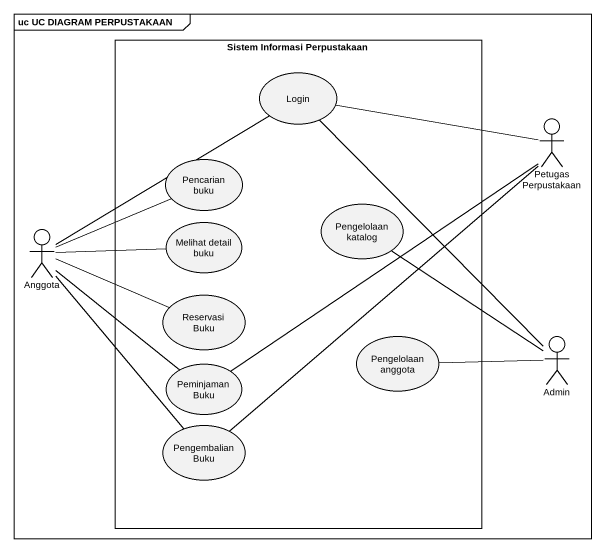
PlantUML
@startuml
mainframe uc UC DIAGRAM PERPUSTAKAAN
rectangle "Sistem Informasi Perpustakaan" as Sistem_Informasi {
  usecase Login
  usecase "Pencarian buku" as Pencarian_buku
  usecase "Melihat detail buku" as Melihat_detail_buku
  usecase "Pengelolaan katalog" as Pengelolaan_katalog
  usecase "Reservasi Buku" as Reservasi_Buku
  usecase "Pengelolaan anggota" as Pengelolaan_anggota
  usecase "Peminjaman Buku" as Peminjaman_Buku
  usecase "Pengembalian Buku" as Pengembalian_Buku
}
actor "Petugas Perpustakaan" as Petugas_Perpustakaan
actor Anggota
actor Admin
Petugas_Perpustakaan -left- Login
Petugas_Perpustakaan -- Peminjaman_Buku
Petugas_Perpustakaan -- Pengembalian_Buku
Anggota -up- Login
Anggota -right- Pencarian_buku
Anggota -right- Melihat_detail_buku
Anggota -right- Reservasi_Buku
Anggota -- Peminjaman_Buku
Anggota -- Pengembalian_Buku
Admin -up- Login
Admin -up- Pengelolaan_katalog
Admin -left- Pengelolaan_anggota
@enduml
